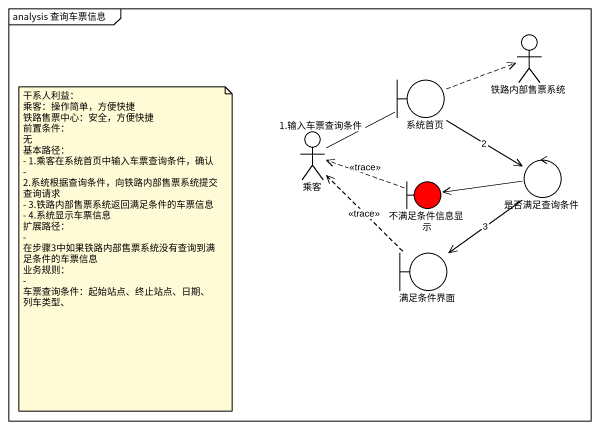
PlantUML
@startuml
mainframe analysis 查询车票信息
actor 铁路内部售票系统
boundary 系统首页
actor 乘客
control 是否满足查询条件
boundary 不满足条件信息显示 #FF0000
boundary 满足条件界面
系统首页 .right.> 铁路内部售票系统
系统首页 --> 是否满足查询条件 : 2
乘客 -right- 系统首页 : 1.输入车票查询条件
是否满足查询条件 -left-> 不满足条件信息显示
是否满足查询条件 --> 满足条件界面 : 3
不满足条件信息显示 .left.> 乘客 : <<trace>>
满足条件界面 .up.> 乘客 : <<trace>>
note as N1
  干系人利益：
  乘客：操作简单，方便快捷
  铁路售票中心：安全，方便快捷
  前置条件：
  无
  基本路径：
  - 1.乘客在系统首页中输入车票查询条件，确认
  - 2.系统根据查询条件，向铁路内部售票系统提交查询请求
  - 3.铁路内部售票系统返回满足条件的车票信息
  - 4.系统显示车票信息
  扩展路径：
  - 在步骤3中如果铁路内部售票系统没有查询到满足条件的车票信息
  业务规则：
  - 车票查询条件：起始站点、终止站点、日期、列车类型、
end note
@enduml
